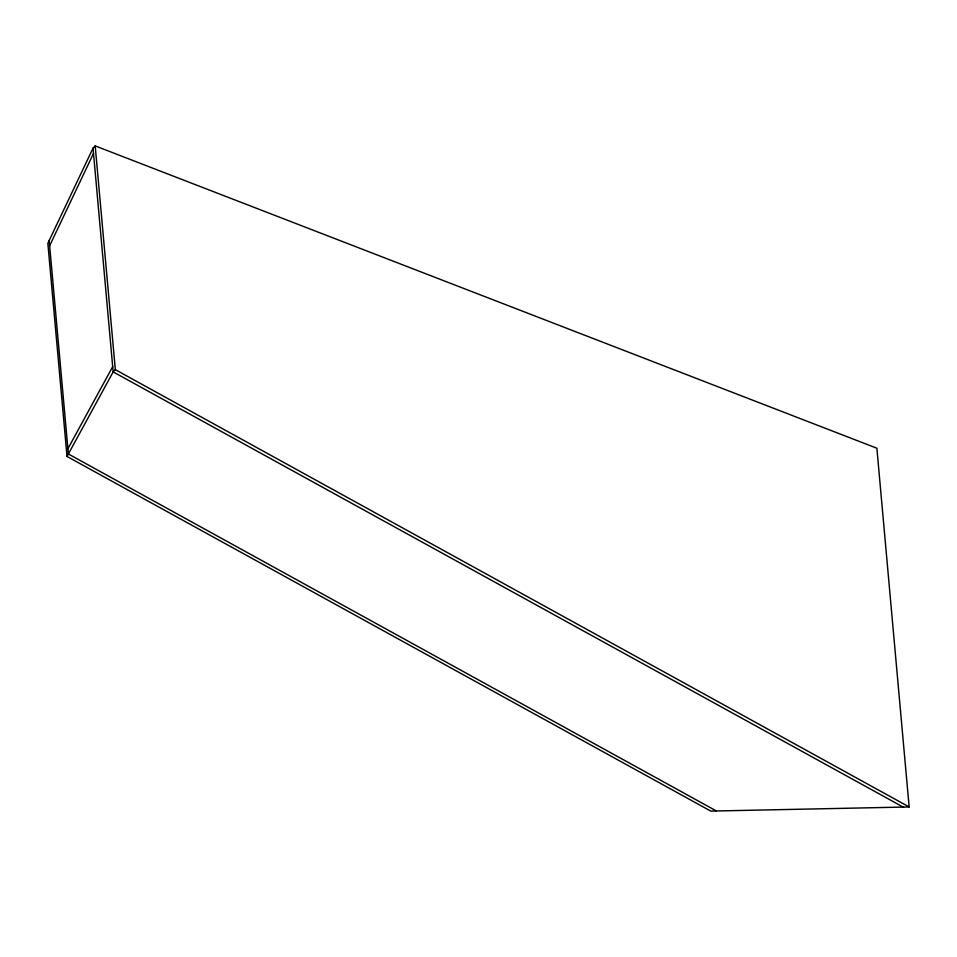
<?xml version="1.0" encoding="UTF-8"?>
<svg xmlns="http://www.w3.org/2000/svg" width="957" height="957" viewBox="0 0 957 957"><rect width="100%" height="100%" fill="white"/><g stroke="black" fill="none" stroke-linecap="round" stroke-linejoin="round"><path stroke-width="1.44" d="M93.032 148.144L47.85 243.305L67.026 456.465L710.764 811.093L909.15 806.954L876.875 448.223L95.198 145.907L93.032 148.144L113.165 371.89L67.026 456.465M49.644 245.77L93.511 153.395M67.911 448.749L112.699 366.651M95.198 145.907L115.33 369.653L113.165 371.89L903.54 807.289M115.33 369.653L909.15 806.954M716.398 810.974L68.378 453.989L49.166 240.518"/></g></svg>
